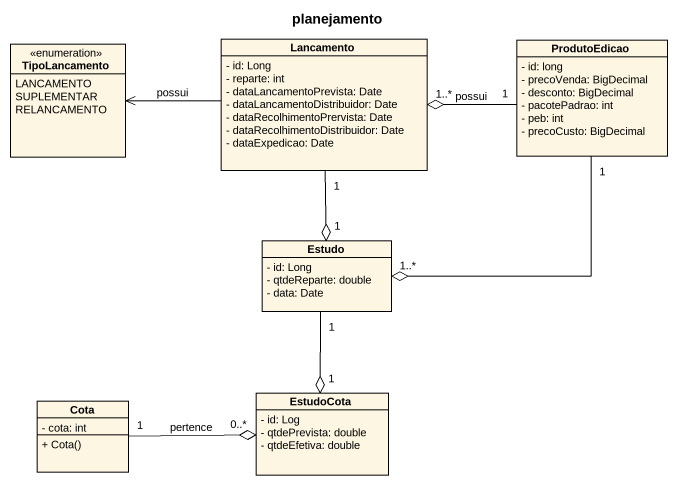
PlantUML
@startuml
title planejamento
hide circle
hide empty members
skinparam classAttributeIconSize 0
enum TipoLancamento {
  LANCAMENTO
  SUPLEMENTAR
  RELANCAMENTO
}
class Lancamento {
  - id: Long
  - reparte: int
  - dataLancamentoPrevista: Date
  - dataLancamentoDistribuidor: Date
  - dataRecolhimentoPrervista: Date
  - dataRecolhimentoDistribuidor: Date
  - dataExpedicao: Date
}
class ProdutoEdicao {
  - id: long
  - precoVenda: BigDecimal
  - desconto: BigDecimal
  - pacotePadrao: int
  - peb: int
  - precoCusto: BigDecimal
}
class Estudo {
  - id: Long
  - qtdeReparte: double
  - data: Date
}
class Cota {
  - cota: int
  + Cota()
}
class EstudoCota {
  - id: Log
  - qtdePrevista: double
  - qtdeEfetiva: double
}
Lancamento -left-> TipoLancamento : possui
Lancamento "1" --o "1" Estudo
ProdutoEdicao "1" -left-o "1..*" Lancamento : possui
ProdutoEdicao "1" --o "1..*" Estudo
Estudo "1" --o "1" EstudoCota
Cota "1" -right-o "0..*" EstudoCota : pertence
@enduml
